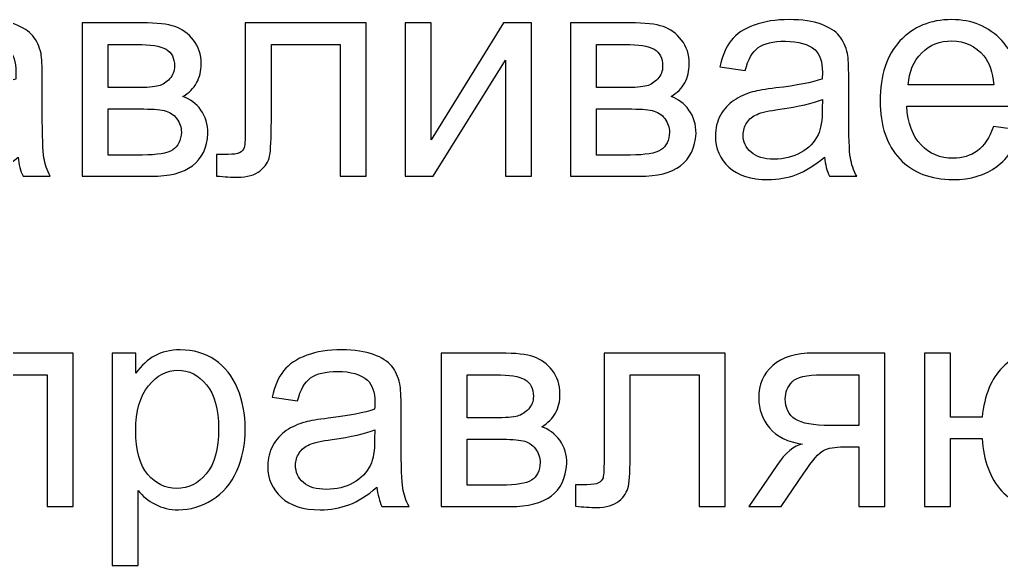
# Model space of a CAD drawing. Header units: centimetres. Extents: x 259 to 610, y 357 to 1252.
# Drawn here: x 390.66 to 402.37, y 1032.55 to 1039.06 of the extents above; entities that cross this region are included whole.
import ezdxf

# ---------------------------------------------------------------- set-up
doc = ezdxf.new("R2010")
doc.units = ezdxf.units.CM
doc.header["$MEASUREMENT"] = 0
doc.layers.add('layer 1', color=7, linetype='Continuous')

msp = doc.modelspace()

# ---------------------------------------------------------------- linework, layer by layer
at = {"layer": 'layer 1', "color": 250}
for points, knots in [([(390.64131, 1037.42268), (390.52607, 1037.32449), (390.41494, 1037.25569), (390.30852, 1037.21512), (390.30852, 1037.21512), (390.2021, 1037.17456), (390.08803, 1037.15456), (389.96574, 1037.15456), (389.96574, 1037.15456), (389.76466, 1037.15456), (389.61002, 1037.20337), (389.50184, 1037.30155), (389.50184, 1037.30155), (389.39365, 1037.39916), (389.33956, 1037.52439), (389.33956, 1037.67667), (389.33956, 1037.67667), (389.33956, 1037.76604), (389.36014, 1037.84777), (389.40071, 1037.92185), (389.40071, 1037.92185), (389.44187, 1037.99594), (389.49537, 1038.05473), (389.56122, 1038.09942), (389.56122, 1038.09942), (389.62766, 1038.1441), (389.70174, 1038.17821), (389.78465, 1038.20114), (389.78465, 1038.20114), (389.84579, 1038.21701), (389.9381, 1038.2323), (390.06099, 1038.24759), (390.06099, 1038.24759), (390.31146, 1038.27698), (390.49667, 1038.31285), (390.61485, 1038.35401), (390.61485, 1038.35401), (390.61602, 1038.39634), (390.61661, 1038.42339), (390.61661, 1038.43456), (390.61661, 1038.43456), (390.61661, 1038.56038), (390.58721, 1038.64916), (390.52842, 1038.7009), (390.52842, 1038.7009), (390.44904, 1038.77087), (390.33086, 1038.80556), (390.17447, 1038.80556), (390.17447, 1038.80556), (390.02806, 1038.80556), (389.91988, 1038.77969), (389.8505, 1038.72854), (389.8505, 1038.72854), (389.78053, 1038.67739), (389.72938, 1038.58684), (389.69586, 1038.45631), (389.69586, 1038.45631), (389.69586, 1038.45631), (389.39248, 1038.49864), (389.39248, 1038.49864), (389.39248, 1038.49864), (389.42011, 1038.62858), (389.46538, 1038.73383), (389.52888, 1038.81379), (389.52888, 1038.81379), (389.59238, 1038.89376), (389.68411, 1038.9549), (389.80405, 1038.99841), (389.80405, 1038.99841), (389.92341, 1039.04133), (390.06275, 1039.06309), (390.22033, 1039.06309), (390.22033, 1039.06309), (390.37672, 1039.06309), (390.50431, 1039.04486), (390.6025, 1039.00782), (390.6025, 1039.00782), (390.7001, 1038.97078), (390.77242, 1038.92492), (390.81828, 1038.86906), (390.81828, 1038.86906), (390.86414, 1038.8132), (390.89648, 1038.74265), (390.9153, 1038.65739), (390.9153, 1038.65739), (390.92529, 1038.60448), (390.93058, 1038.50923), (390.93058, 1038.37223), (390.93058, 1038.37223), (390.93058, 1038.37223), (390.93058, 1037.96066), (390.93058, 1037.96066), (390.93058, 1037.96066), (390.93058, 1037.67315), (390.93705, 1037.49147), (390.94999, 1037.41444), (390.94999, 1037.41444), (390.96233, 1037.33742), (390.9882, 1037.26393), (391.02583, 1037.19337), (391.02583, 1037.19337), (391.02583, 1037.19337), (390.70128, 1037.19337), (390.70128, 1037.19337), (390.70128, 1037.19337), (390.67012, 1037.25863), (390.65013, 1037.33507), (390.64131, 1037.42268)], [0, 0, 0, 0, 0.03571429, 0.03571429, 0.03571429, 0.03571429, 0.07142857, 0.07142857, 0.07142857, 0.07142857, 0.10714286, 0.10714286, 0.10714286, 0.10714286, 0.14285714, 0.14285714, 0.14285714, 0.14285714, 0.17857143, 0.17857143, 0.17857143, 0.17857143, 0.21428571, 0.21428571, 0.21428571, 0.21428571, 0.25, 0.25, 0.25, 0.25, 0.28571429, 0.28571429, 0.28571429, 0.28571429, 0.32142857, 0.32142857, 0.32142857, 0.32142857, 0.35714286, 0.35714286, 0.35714286, 0.35714286, 0.39285714, 0.39285714, 0.39285714, 0.39285714, 0.42857143, 0.42857143, 0.42857143, 0.42857143, 0.46428571, 0.46428571, 0.46428571, 0.46428571, 0.5, 0.5, 0.5, 0.5, 0.53571429, 0.53571429, 0.53571429, 0.53571429, 0.57142857, 0.57142857, 0.57142857, 0.57142857, 0.60714286, 0.60714286, 0.60714286, 0.60714286, 0.64285714, 0.64285714, 0.64285714, 0.64285714, 0.67857143, 0.67857143, 0.67857143, 0.67857143, 0.71428571, 0.71428571, 0.71428571, 0.71428571, 0.75, 0.75, 0.75, 0.75, 0.78571429, 0.78571429, 0.78571429, 0.78571429, 0.82142857, 0.82142857, 0.82142857, 0.82142857, 0.85714286, 0.85714286, 0.85714286, 0.85714286, 0.89285714, 0.89285714, 0.89285714, 0.89285714, 0.92857143, 0.92857143, 0.92857143, 0.92857143, 1, 1, 1, 1]), ([(391.40742, 1039.02428), (391.40742, 1039.02428), (392.1218, 1039.02428), (392.1218, 1039.02428), (392.1218, 1039.02428), (392.29701, 1039.02428), (392.42754, 1039.00958), (392.51338, 1038.98019), (392.51338, 1038.98019), (392.59863, 1038.95079), (392.67213, 1038.89728), (392.73328, 1038.81908), (392.73328, 1038.81908), (392.79501, 1038.7403), (392.82559, 1038.64681), (392.82559, 1038.53745), (392.82559, 1038.53745), (392.82559, 1038.44984), (392.80736, 1038.37341), (392.77149, 1038.30873), (392.77149, 1038.30873), (392.73504, 1038.24347), (392.68095, 1038.18879), (392.60804, 1038.14528), (392.60804, 1038.14528), (392.69388, 1038.11647), (392.76503, 1038.06297), (392.82206, 1037.98418), (392.82206, 1037.98418), (392.8785, 1037.90598), (392.90673, 1037.81249), (392.90673, 1037.7049), (392.90673, 1037.7049), (392.89555, 1037.53145), (392.83323, 1037.40268), (392.72093, 1037.31919), (392.72093, 1037.31919), (392.60863, 1037.23512), (392.44518, 1037.19337), (392.23116, 1037.19337), (392.23116, 1037.19337), (392.23116, 1037.19337), (391.40742, 1037.19337), (391.40742, 1037.19337), (391.40742, 1037.19337), (391.40742, 1037.19337), (391.40742, 1039.02428), (391.40742, 1039.02428)], [0, 0, 0, 0, 0.07692308, 0.07692308, 0.07692308, 0.07692308, 0.15384615, 0.15384615, 0.15384615, 0.15384615, 0.23076923, 0.23076923, 0.23076923, 0.23076923, 0.30769231, 0.30769231, 0.30769231, 0.30769231, 0.38461538, 0.38461538, 0.38461538, 0.38461538, 0.46153846, 0.46153846, 0.46153846, 0.46153846, 0.53846154, 0.53846154, 0.53846154, 0.53846154, 0.61538462, 0.61538462, 0.61538462, 0.61538462, 0.69230769, 0.69230769, 0.69230769, 0.69230769, 0.76923077, 0.76923077, 0.76923077, 0.76923077, 0.84615385, 0.84615385, 0.84615385, 0.84615385, 1, 1, 1, 1]), ([(393.3524, 1039.02428), (393.3524, 1039.02428), (394.79525, 1039.02428), (394.79525, 1039.02428), (394.79525, 1039.02428), (394.79525, 1039.02428), (394.79525, 1037.19513), (394.79525, 1037.19513), (394.79525, 1037.19513), (394.79525, 1037.19513), (394.48481, 1037.19513), (394.48481, 1037.19513), (394.48481, 1037.19513), (394.48481, 1037.19513), (394.48481, 1038.76676), (394.48481, 1038.76676), (394.48481, 1038.76676), (394.48481, 1038.76676), (393.66284, 1038.76676), (393.66284, 1038.76676), (393.66284, 1038.76676), (393.66284, 1038.76676), (393.66284, 1037.856), (393.66284, 1037.856), (393.66284, 1037.856), (393.66284, 1037.64375), (393.65579, 1037.50381), (393.64226, 1037.43561), (393.64226, 1037.43561), (393.62815, 1037.36799), (393.59052, 1037.3092), (393.52879, 1037.25863), (393.52879, 1037.25863), (393.46646, 1037.20807), (393.37709, 1037.18279), (393.26009, 1037.18279), (393.26009, 1037.18279), (393.18777, 1037.18279), (393.10428, 1037.18749), (393.0102, 1037.19631), (393.0102, 1037.19631), (393.0102, 1037.19631), (393.0102, 1037.45442), (393.0102, 1037.45442), (393.0102, 1037.45442), (393.0102, 1037.45442), (393.14602, 1037.45442), (393.14602, 1037.45442), (393.14602, 1037.45442), (393.21011, 1037.45442), (393.25597, 1037.46089), (393.28361, 1037.47442), (393.28361, 1037.47442), (393.31124, 1037.48735), (393.32947, 1037.50852), (393.33887, 1037.53733), (393.33887, 1037.53733), (393.34769, 1037.56614), (393.3524, 1037.65962), (393.3524, 1037.81779), (393.3524, 1037.81779), (393.3524, 1037.81779), (393.3524, 1039.02428), (393.3524, 1039.02428)], [0, 0, 0, 0, 0.05882353, 0.05882353, 0.05882353, 0.05882353, 0.11764706, 0.11764706, 0.11764706, 0.11764706, 0.17647059, 0.17647059, 0.17647059, 0.17647059, 0.23529412, 0.23529412, 0.23529412, 0.23529412, 0.29411765, 0.29411765, 0.29411765, 0.29411765, 0.35294118, 0.35294118, 0.35294118, 0.35294118, 0.41176471, 0.41176471, 0.41176471, 0.41176471, 0.47058824, 0.47058824, 0.47058824, 0.47058824, 0.52941176, 0.52941176, 0.52941176, 0.52941176, 0.58823529, 0.58823529, 0.58823529, 0.58823529, 0.64705882, 0.64705882, 0.64705882, 0.64705882, 0.70588235, 0.70588235, 0.70588235, 0.70588235, 0.76470588, 0.76470588, 0.76470588, 0.76470588, 0.82352941, 0.82352941, 0.82352941, 0.82352941, 0.88235294, 0.88235294, 0.88235294, 0.88235294, 1, 1, 1, 1]), ([(395.25915, 1039.02428), (395.25915, 1039.02428), (395.5696, 1039.02428), (395.5696, 1039.02428), (395.5696, 1039.02428), (395.5696, 1039.02428), (395.5696, 1037.62787), (395.5696, 1037.62787), (395.5696, 1037.62787), (395.5696, 1037.62787), (396.43214, 1039.02428), (396.43214, 1039.02428), (396.43214, 1039.02428), (396.43214, 1039.02428), (396.76551, 1039.02428), (396.76551, 1039.02428), (396.76551, 1039.02428), (396.76551, 1039.02428), (396.76551, 1037.19337), (396.76551, 1037.19337), (396.76551, 1037.19337), (396.76551, 1037.19337), (396.45507, 1037.19337), (396.45507, 1037.19337), (396.45507, 1037.19337), (396.45507, 1037.19337), (396.45507, 1038.58096), (396.45507, 1038.58096), (396.45507, 1038.58096), (396.45507, 1038.58096), (395.5937, 1037.19337), (395.5937, 1037.19337), (395.5937, 1037.19337), (395.5937, 1037.19337), (395.25915, 1037.19337), (395.25915, 1037.19337), (395.25915, 1037.19337), (395.25915, 1037.19337), (395.25915, 1039.02428), (395.25915, 1039.02428)], [0, 0, 0, 0, 0.09090909, 0.09090909, 0.09090909, 0.09090909, 0.18181818, 0.18181818, 0.18181818, 0.18181818, 0.27272727, 0.27272727, 0.27272727, 0.27272727, 0.36363636, 0.36363636, 0.36363636, 0.36363636, 0.45454545, 0.45454545, 0.45454545, 0.45454545, 0.54545455, 0.54545455, 0.54545455, 0.54545455, 0.63636364, 0.63636364, 0.63636364, 0.63636364, 0.72727273, 0.72727273, 0.72727273, 0.72727273, 0.81818182, 0.81818182, 0.81818182, 0.81818182, 1, 1, 1, 1]), ([(397.23, 1039.02428), (397.23, 1039.02428), (397.94438, 1039.02428), (397.94438, 1039.02428), (397.94438, 1039.02428), (398.11959, 1039.02428), (398.25012, 1039.00958), (398.33596, 1038.98019), (398.33596, 1038.98019), (398.42121, 1038.95079), (398.49471, 1038.89728), (398.55586, 1038.81908), (398.55586, 1038.81908), (398.61759, 1038.7403), (398.64817, 1038.64681), (398.64817, 1038.53745), (398.64817, 1038.53745), (398.64817, 1038.44984), (398.62994, 1038.37341), (398.59407, 1038.30873), (398.59407, 1038.30873), (398.55762, 1038.24347), (398.50353, 1038.18879), (398.43062, 1038.14528), (398.43062, 1038.14528), (398.51646, 1038.11647), (398.58761, 1038.06297), (398.64464, 1037.98418), (398.64464, 1037.98418), (398.70108, 1037.90598), (398.72931, 1037.81249), (398.72931, 1037.7049), (398.72931, 1037.7049), (398.71813, 1037.53145), (398.65581, 1037.40268), (398.54351, 1037.31919), (398.54351, 1037.31919), (398.43121, 1037.23512), (398.26776, 1037.19337), (398.05374, 1037.19337), (398.05374, 1037.19337), (398.05374, 1037.19337), (397.23, 1037.19337), (397.23, 1037.19337), (397.23, 1037.19337), (397.23, 1037.19337), (397.23, 1039.02428), (397.23, 1039.02428)], [0, 0, 0, 0, 0.07692308, 0.07692308, 0.07692308, 0.07692308, 0.15384615, 0.15384615, 0.15384615, 0.15384615, 0.23076923, 0.23076923, 0.23076923, 0.23076923, 0.30769231, 0.30769231, 0.30769231, 0.30769231, 0.38461538, 0.38461538, 0.38461538, 0.38461538, 0.46153846, 0.46153846, 0.46153846, 0.46153846, 0.53846154, 0.53846154, 0.53846154, 0.53846154, 0.61538462, 0.61538462, 0.61538462, 0.61538462, 0.69230769, 0.69230769, 0.69230769, 0.69230769, 0.76923077, 0.76923077, 0.76923077, 0.76923077, 0.84615385, 0.84615385, 0.84615385, 0.84615385, 1, 1, 1, 1]), ([(400.26095, 1037.42268), (400.14571, 1037.32449), (400.03458, 1037.25569), (399.92816, 1037.21512), (399.92816, 1037.21512), (399.82174, 1037.17456), (399.70767, 1037.15456), (399.58538, 1037.15456), (399.58538, 1037.15456), (399.3843, 1037.15456), (399.22966, 1037.20337), (399.12148, 1037.30155), (399.12148, 1037.30155), (399.01329, 1037.39916), (398.9592, 1037.52439), (398.9592, 1037.67667), (398.9592, 1037.67667), (398.9592, 1037.76604), (398.97978, 1037.84777), (399.02035, 1037.92185), (399.02035, 1037.92185), (399.06151, 1037.99594), (399.11501, 1038.05473), (399.18086, 1038.09942), (399.18086, 1038.09942), (399.2473, 1038.1441), (399.32138, 1038.17821), (399.40429, 1038.20114), (399.40429, 1038.20114), (399.46543, 1038.21701), (399.55774, 1038.2323), (399.68063, 1038.24759), (399.68063, 1038.24759), (399.9311, 1038.27698), (400.11631, 1038.31285), (400.23449, 1038.35401), (400.23449, 1038.35401), (400.23566, 1038.39634), (400.23625, 1038.42339), (400.23625, 1038.43456), (400.23625, 1038.43456), (400.23625, 1038.56038), (400.20685, 1038.64916), (400.14806, 1038.7009), (400.14806, 1038.7009), (400.06868, 1038.77087), (399.9505, 1038.80556), (399.79411, 1038.80556), (399.79411, 1038.80556), (399.6477, 1038.80556), (399.53952, 1038.77969), (399.47014, 1038.72854), (399.47014, 1038.72854), (399.40017, 1038.67739), (399.34902, 1038.58684), (399.3155, 1038.45631), (399.3155, 1038.45631), (399.3155, 1038.45631), (399.01212, 1038.49864), (399.01212, 1038.49864), (399.01212, 1038.49864), (399.03975, 1038.62858), (399.08502, 1038.73383), (399.14852, 1038.81379), (399.14852, 1038.81379), (399.21202, 1038.89376), (399.30375, 1038.9549), (399.42369, 1038.99841), (399.42369, 1038.99841), (399.54305, 1039.04133), (399.68239, 1039.06309), (399.83997, 1039.06309), (399.83997, 1039.06309), (399.99636, 1039.06309), (400.12395, 1039.04486), (400.22214, 1039.00782), (400.22214, 1039.00782), (400.31974, 1038.97078), (400.39206, 1038.92492), (400.43792, 1038.86906), (400.43792, 1038.86906), (400.48378, 1038.8132), (400.51612, 1038.74265), (400.53494, 1038.65739), (400.53494, 1038.65739), (400.54493, 1038.60448), (400.55022, 1038.50923), (400.55022, 1038.37223), (400.55022, 1038.37223), (400.55022, 1038.37223), (400.55022, 1037.96066), (400.55022, 1037.96066), (400.55022, 1037.96066), (400.55022, 1037.67315), (400.55669, 1037.49147), (400.56963, 1037.41444), (400.56963, 1037.41444), (400.58197, 1037.33742), (400.60784, 1037.26393), (400.64547, 1037.19337), (400.64547, 1037.19337), (400.64547, 1037.19337), (400.32092, 1037.19337), (400.32092, 1037.19337), (400.32092, 1037.19337), (400.28976, 1037.25863), (400.26977, 1037.33507), (400.26095, 1037.42268)], [0, 0, 0, 0, 0.03571429, 0.03571429, 0.03571429, 0.03571429, 0.07142857, 0.07142857, 0.07142857, 0.07142857, 0.10714286, 0.10714286, 0.10714286, 0.10714286, 0.14285714, 0.14285714, 0.14285714, 0.14285714, 0.17857143, 0.17857143, 0.17857143, 0.17857143, 0.21428571, 0.21428571, 0.21428571, 0.21428571, 0.25, 0.25, 0.25, 0.25, 0.28571429, 0.28571429, 0.28571429, 0.28571429, 0.32142857, 0.32142857, 0.32142857, 0.32142857, 0.35714286, 0.35714286, 0.35714286, 0.35714286, 0.39285714, 0.39285714, 0.39285714, 0.39285714, 0.42857143, 0.42857143, 0.42857143, 0.42857143, 0.46428571, 0.46428571, 0.46428571, 0.46428571, 0.5, 0.5, 0.5, 0.5, 0.53571429, 0.53571429, 0.53571429, 0.53571429, 0.57142857, 0.57142857, 0.57142857, 0.57142857, 0.60714286, 0.60714286, 0.60714286, 0.60714286, 0.64285714, 0.64285714, 0.64285714, 0.64285714, 0.67857143, 0.67857143, 0.67857143, 0.67857143, 0.71428571, 0.71428571, 0.71428571, 0.71428571, 0.75, 0.75, 0.75, 0.75, 0.78571429, 0.78571429, 0.78571429, 0.78571429, 0.82142857, 0.82142857, 0.82142857, 0.82142857, 0.85714286, 0.85714286, 0.85714286, 0.85714286, 0.89285714, 0.89285714, 0.89285714, 0.89285714, 0.92857143, 0.92857143, 0.92857143, 0.92857143, 1, 1, 1, 1]), ([(402.27589, 1037.78604), (402.27589, 1037.78604), (402.59692, 1037.7437), (402.59692, 1037.7437), (402.59692, 1037.7437), (402.54694, 1037.55732), (402.45346, 1037.41209), (402.31705, 1037.3092), (402.31705, 1037.3092), (402.18064, 1037.20631), (402.00661, 1037.15456), (401.79435, 1037.15456), (401.79435, 1037.15456), (401.52742, 1037.15456), (401.31575, 1037.23688), (401.15935, 1037.40151), (401.15935, 1037.40151), (401.00296, 1037.56555), (400.92476, 1037.79662), (400.92476, 1038.09354), (400.92476, 1038.09354), (400.92476, 1038.40046), (401.00354, 1038.63917), (401.16171, 1038.8085), (401.16171, 1038.8085), (401.31987, 1038.97842), (401.52507, 1039.06309), (401.7773, 1039.06309), (401.7773, 1039.06309), (402.02131, 1039.06309), (402.22062, 1038.98019), (402.37526, 1038.81379), (402.37526, 1038.81379), (402.52989, 1038.6474), (402.6075, 1038.41339), (402.6075, 1038.11177), (402.6075, 1038.11177), (402.6075, 1038.09354), (402.60692, 1038.06591), (402.60574, 1038.02945), (402.60574, 1038.02945), (402.60574, 1038.02945), (401.24226, 1038.02945), (401.24226, 1038.02945), (401.24226, 1038.02945), (401.25402, 1037.82896), (401.31046, 1037.67491), (401.41277, 1037.56849), (401.41277, 1037.56849), (401.51448, 1037.46207), (401.64207, 1037.40856), (401.79435, 1037.40856), (401.79435, 1037.40856), (401.90783, 1037.40856), (402.00484, 1037.43855), (402.08481, 1037.49852), (402.08481, 1037.49852), (402.16536, 1037.55849), (402.22886, 1037.65433), (402.27589, 1037.78604)], [0, 0, 0, 0, 0.0625, 0.0625, 0.0625, 0.0625, 0.125, 0.125, 0.125, 0.125, 0.1875, 0.1875, 0.1875, 0.1875, 0.25, 0.25, 0.25, 0.25, 0.3125, 0.3125, 0.3125, 0.3125, 0.375, 0.375, 0.375, 0.375, 0.4375, 0.4375, 0.4375, 0.4375, 0.5, 0.5, 0.5, 0.5, 0.5625, 0.5625, 0.5625, 0.5625, 0.625, 0.625, 0.625, 0.625, 0.6875, 0.6875, 0.6875, 0.6875, 0.75, 0.75, 0.75, 0.75, 0.8125, 0.8125, 0.8125, 0.8125, 0.875, 0.875, 0.875, 0.875, 1, 1, 1, 1]), ([(391.71787, 1038.2517), (391.71787, 1038.2517), (392.04713, 1038.2517), (392.04713, 1038.2517), (392.04713, 1038.2517), (392.17824, 1038.2517), (392.26879, 1038.25876), (392.31759, 1038.27228), (392.31759, 1038.27228), (392.36698, 1038.28639), (392.41107, 1038.31402), (392.44988, 1038.35636), (392.44988, 1038.35636), (392.48868, 1038.3981), (392.50809, 1038.44867), (392.50809, 1038.50746), (392.50809, 1038.50746), (392.50809, 1038.60448), (392.47399, 1038.67151), (392.40637, 1038.70972), (392.40637, 1038.70972), (392.33817, 1038.74794), (392.22175, 1038.76676), (392.05712, 1038.76676), (392.05712, 1038.76676), (392.05712, 1038.76676), (391.71787, 1038.76676), (391.71787, 1038.76676), (391.71787, 1038.76676), (391.71787, 1038.76676), (391.71787, 1038.2517), (391.71787, 1038.2517)], [0, 0, 0, 0, 0.11111111, 0.11111111, 0.11111111, 0.11111111, 0.22222222, 0.22222222, 0.22222222, 0.22222222, 0.33333333, 0.33333333, 0.33333333, 0.33333333, 0.44444444, 0.44444444, 0.44444444, 0.44444444, 0.55555556, 0.55555556, 0.55555556, 0.55555556, 0.66666667, 0.66666667, 0.66666667, 0.66666667, 0.77777778, 0.77777778, 0.77777778, 0.77777778, 1, 1, 1, 1]), ([(397.54045, 1038.2517), (397.54045, 1038.2517), (397.86971, 1038.2517), (397.86971, 1038.2517), (397.86971, 1038.2517), (398.00082, 1038.2517), (398.09137, 1038.25876), (398.14017, 1038.27228), (398.14017, 1038.27228), (398.18956, 1038.28639), (398.23365, 1038.31402), (398.27246, 1038.35636), (398.27246, 1038.35636), (398.31126, 1038.3981), (398.33067, 1038.44867), (398.33067, 1038.50746), (398.33067, 1038.50746), (398.33067, 1038.60448), (398.29657, 1038.67151), (398.22895, 1038.70972), (398.22895, 1038.70972), (398.16075, 1038.74794), (398.04433, 1038.76676), (397.8797, 1038.76676), (397.8797, 1038.76676), (397.8797, 1038.76676), (397.54045, 1038.76676), (397.54045, 1038.76676), (397.54045, 1038.76676), (397.54045, 1038.76676), (397.54045, 1038.2517), (397.54045, 1038.2517)], [0, 0, 0, 0, 0.11111111, 0.11111111, 0.11111111, 0.11111111, 0.22222222, 0.22222222, 0.22222222, 0.22222222, 0.33333333, 0.33333333, 0.33333333, 0.33333333, 0.44444444, 0.44444444, 0.44444444, 0.44444444, 0.55555556, 0.55555556, 0.55555556, 0.55555556, 0.66666667, 0.66666667, 0.66666667, 0.66666667, 0.77777778, 0.77777778, 0.77777778, 0.77777778, 1, 1, 1, 1]), ([(401.2599, 1038.28345), (401.2599, 1038.28345), (402.27942, 1038.28345), (402.27942, 1038.28345), (402.27942, 1038.28345), (402.2659, 1038.4375), (402.2265, 1038.55274), (402.16242, 1038.62976), (402.16242, 1038.62976), (402.06423, 1038.74912), (401.93605, 1038.80909), (401.77907, 1038.80909), (401.77907, 1038.80909), (401.63678, 1038.80909), (401.51742, 1038.76146), (401.42041, 1038.66621), (401.42041, 1038.66621), (401.32398, 1038.57096), (401.27048, 1038.44338), (401.2599, 1038.28345)], [0, 0, 0, 0, 0.16666667, 0.16666667, 0.16666667, 0.16666667, 0.33333333, 0.33333333, 0.33333333, 0.33333333, 0.5, 0.5, 0.5, 0.5, 0.66666667, 0.66666667, 0.66666667, 0.66666667, 1, 1, 1, 1]), ([(400.23625, 1038.11059), (400.12336, 1038.06473), (399.95403, 1038.02592), (399.72825, 1037.99417), (399.72825, 1037.99417), (399.60008, 1037.97595), (399.50953, 1037.95537), (399.45662, 1037.93244), (399.45662, 1037.93244), (399.4037, 1037.90951), (399.36313, 1037.87599), (399.33432, 1037.83248), (399.33432, 1037.83248), (399.30551, 1037.78839), (399.29081, 1037.73959), (399.29081, 1037.68549), (399.29081, 1037.68549), (399.29081, 1037.60377), (399.32197, 1037.53498), (399.38488, 1037.4803), (399.38488, 1037.4803), (399.4478, 1037.42561), (399.53952, 1037.39798), (399.66005, 1037.39798), (399.66005, 1037.39798), (399.77941, 1037.39798), (399.88583, 1037.42385), (399.97931, 1037.47618), (399.97931, 1037.47618), (400.07221, 1037.52792), (400.141, 1037.59906), (400.18451, 1037.68902), (400.18451, 1037.68902), (400.21803, 1037.75899), (400.23449, 1037.86188), (400.23449, 1037.9977), (400.23449, 1037.9977), (400.23449, 1037.9977), (400.23625, 1038.11059), (400.23625, 1038.11059)], [0, 0, 0, 0, 0.09090909, 0.09090909, 0.09090909, 0.09090909, 0.18181818, 0.18181818, 0.18181818, 0.18181818, 0.27272727, 0.27272727, 0.27272727, 0.27272727, 0.36363636, 0.36363636, 0.36363636, 0.36363636, 0.45454545, 0.45454545, 0.45454545, 0.45454545, 0.54545455, 0.54545455, 0.54545455, 0.54545455, 0.63636364, 0.63636364, 0.63636364, 0.63636364, 0.72727273, 0.72727273, 0.72727273, 0.72727273, 0.81818182, 0.81818182, 0.81818182, 0.81818182, 1, 1, 1, 1]), ([(391.71787, 1037.44737), (391.71787, 1037.44737), (392.12532, 1037.44737), (392.12532, 1037.44737), (392.12532, 1037.44737), (392.30054, 1037.44737), (392.42107, 1037.46795), (392.48633, 1037.50852), (392.48633, 1037.50852), (392.5516, 1037.54967), (392.5857, 1037.61964), (392.58923, 1037.72018), (392.58923, 1037.72018), (392.58923, 1037.77839), (392.57041, 1037.83307), (392.53278, 1037.88305), (392.53278, 1037.88305), (392.49456, 1037.93303), (392.44518, 1037.96478), (392.38462, 1037.97771), (392.38462, 1037.97771), (392.32406, 1037.99123), (392.22645, 1037.9977), (392.0924, 1037.9977), (392.0924, 1037.9977), (392.0924, 1037.9977), (391.71787, 1037.9977), (391.71787, 1037.9977), (391.71787, 1037.9977), (391.71787, 1037.9977), (391.71787, 1037.44737), (391.71787, 1037.44737)], [0, 0, 0, 0, 0.11111111, 0.11111111, 0.11111111, 0.11111111, 0.22222222, 0.22222222, 0.22222222, 0.22222222, 0.33333333, 0.33333333, 0.33333333, 0.33333333, 0.44444444, 0.44444444, 0.44444444, 0.44444444, 0.55555556, 0.55555556, 0.55555556, 0.55555556, 0.66666667, 0.66666667, 0.66666667, 0.66666667, 0.77777778, 0.77777778, 0.77777778, 0.77777778, 1, 1, 1, 1]), ([(397.54045, 1037.44737), (397.54045, 1037.44737), (397.9479, 1037.44737), (397.9479, 1037.44737), (397.9479, 1037.44737), (398.12312, 1037.44737), (398.24365, 1037.46795), (398.30891, 1037.50852), (398.30891, 1037.50852), (398.37418, 1037.54967), (398.40828, 1037.61964), (398.41181, 1037.72018), (398.41181, 1037.72018), (398.41181, 1037.77839), (398.39299, 1037.83307), (398.35536, 1037.88305), (398.35536, 1037.88305), (398.31714, 1037.93303), (398.26776, 1037.96478), (398.2072, 1037.97771), (398.2072, 1037.97771), (398.14664, 1037.99123), (398.04903, 1037.9977), (397.91498, 1037.9977), (397.91498, 1037.9977), (397.91498, 1037.9977), (397.54045, 1037.9977), (397.54045, 1037.9977), (397.54045, 1037.9977), (397.54045, 1037.9977), (397.54045, 1037.44737), (397.54045, 1037.44737)], [0, 0, 0, 0, 0.11111111, 0.11111111, 0.11111111, 0.11111111, 0.22222222, 0.22222222, 0.22222222, 0.22222222, 0.33333333, 0.33333333, 0.33333333, 0.33333333, 0.44444444, 0.44444444, 0.44444444, 0.44444444, 0.55555556, 0.55555556, 0.55555556, 0.55555556, 0.66666667, 0.66666667, 0.66666667, 0.66666667, 0.77777778, 0.77777778, 0.77777778, 0.77777778, 1, 1, 1, 1]), ([(391.76372, 1032.55023), (391.76372, 1032.55023), (391.76372, 1035.08317), (391.76372, 1035.08317), (391.76372, 1035.08317), (391.76372, 1035.08317), (392.04594, 1035.08317), (392.04594, 1035.08317), (392.04594, 1035.08317), (392.04594, 1035.08317), (392.04594, 1034.8427), (392.04594, 1034.8427), (392.04594, 1034.8427), (392.11238, 1034.93559), (392.18764, 1035.00556), (392.27172, 1035.05201), (392.27172, 1035.05201), (392.35521, 1035.09846), (392.45693, 1035.12198), (392.57629, 1035.12198), (392.57629, 1035.12198), (392.73268, 1035.12198), (392.87027, 1035.082), (392.98962, 1035.00145), (392.98962, 1035.00145), (393.10898, 1034.92148), (393.19894, 1034.80801), (393.26009, 1034.66219), (393.26009, 1034.66219), (393.32065, 1034.51579), (393.35122, 1034.35586), (393.35122, 1034.18124), (393.35122, 1034.18124), (393.35122, 1033.99486), (393.31771, 1033.8267), (393.25068, 1033.67677), (393.25068, 1033.67677), (393.18365, 1033.52743), (393.08605, 1033.41277), (392.95787, 1033.33281), (392.95787, 1033.33281), (392.83029, 1033.25344), (392.69564, 1033.21345), (392.55453, 1033.21345), (392.55453, 1033.21345), (392.45105, 1033.21345), (392.35815, 1033.23521), (392.27643, 1033.27872), (392.27643, 1033.27872), (392.19411, 1033.32223), (392.12708, 1033.37691), (392.07417, 1033.44335), (392.07417, 1033.44335), (392.07417, 1033.44335), (392.07417, 1032.55023), (392.07417, 1032.55023), (392.07417, 1032.55023), (392.07417, 1032.55023), (391.76372, 1032.55023), (391.76372, 1032.55023)], [0, 0, 0, 0, 0.0625, 0.0625, 0.0625, 0.0625, 0.125, 0.125, 0.125, 0.125, 0.1875, 0.1875, 0.1875, 0.1875, 0.25, 0.25, 0.25, 0.25, 0.3125, 0.3125, 0.3125, 0.3125, 0.375, 0.375, 0.375, 0.375, 0.4375, 0.4375, 0.4375, 0.4375, 0.5, 0.5, 0.5, 0.5, 0.5625, 0.5625, 0.5625, 0.5625, 0.625, 0.625, 0.625, 0.625, 0.6875, 0.6875, 0.6875, 0.6875, 0.75, 0.75, 0.75, 0.75, 0.8125, 0.8125, 0.8125, 0.8125, 0.875, 0.875, 0.875, 0.875, 1, 1, 1, 1]), ([(394.92167, 1033.48157), (394.80643, 1033.38338), (394.6953, 1033.31458), (394.58888, 1033.27401), (394.58888, 1033.27401), (394.48246, 1033.23345), (394.36839, 1033.21345), (394.2461, 1033.21345), (394.2461, 1033.21345), (394.04502, 1033.21345), (393.89038, 1033.26226), (393.7822, 1033.36044), (393.7822, 1033.36044), (393.67401, 1033.45805), (393.61992, 1033.58328), (393.61992, 1033.73556), (393.61992, 1033.73556), (393.61992, 1033.82493), (393.6405, 1033.90666), (393.68107, 1033.98074), (393.68107, 1033.98074), (393.72223, 1034.05483), (393.77573, 1034.11362), (393.84158, 1034.15831), (393.84158, 1034.15831), (393.90802, 1034.20299), (393.9821, 1034.2371), (394.06501, 1034.26003), (394.06501, 1034.26003), (394.12615, 1034.2759), (394.21846, 1034.29119), (394.34135, 1034.30648), (394.34135, 1034.30648), (394.59182, 1034.33587), (394.77703, 1034.37174), (394.89521, 1034.4129), (394.89521, 1034.4129), (394.89638, 1034.45523), (394.89697, 1034.48228), (394.89697, 1034.49345), (394.89697, 1034.49345), (394.89697, 1034.61927), (394.86757, 1034.70805), (394.80878, 1034.75979), (394.80878, 1034.75979), (394.7294, 1034.82976), (394.61122, 1034.86445), (394.45483, 1034.86445), (394.45483, 1034.86445), (394.30842, 1034.86445), (394.20024, 1034.83858), (394.13086, 1034.78743), (394.13086, 1034.78743), (394.06089, 1034.73628), (394.00974, 1034.64573), (393.97622, 1034.5152), (393.97622, 1034.5152), (393.97622, 1034.5152), (393.67284, 1034.55753), (393.67284, 1034.55753), (393.67284, 1034.55753), (393.70047, 1034.68747), (393.74574, 1034.79272), (393.80924, 1034.87268), (393.80924, 1034.87268), (393.87274, 1034.95265), (393.96447, 1035.01379), (394.08441, 1035.0573), (394.08441, 1035.0573), (394.20377, 1035.10022), (394.34311, 1035.12198), (394.50069, 1035.12198), (394.50069, 1035.12198), (394.65708, 1035.12198), (394.78467, 1035.10375), (394.88286, 1035.06671), (394.88286, 1035.06671), (394.98046, 1035.02967), (395.05278, 1034.98381), (395.09864, 1034.92795), (395.09864, 1034.92795), (395.1445, 1034.87209), (395.17684, 1034.80154), (395.19566, 1034.71628), (395.19566, 1034.71628), (395.20565, 1034.66337), (395.21094, 1034.56812), (395.21094, 1034.43112), (395.21094, 1034.43112), (395.21094, 1034.43112), (395.21094, 1034.01955), (395.21094, 1034.01955), (395.21094, 1034.01955), (395.21094, 1033.73204), (395.21741, 1033.55036), (395.23035, 1033.47333), (395.23035, 1033.47333), (395.24269, 1033.39631), (395.26856, 1033.32282), (395.30619, 1033.25226), (395.30619, 1033.25226), (395.30619, 1033.25226), (394.98164, 1033.25226), (394.98164, 1033.25226), (394.98164, 1033.25226), (394.95048, 1033.31752), (394.93049, 1033.39396), (394.92167, 1033.48157)], [0, 0, 0, 0, 0.03571429, 0.03571429, 0.03571429, 0.03571429, 0.07142857, 0.07142857, 0.07142857, 0.07142857, 0.10714286, 0.10714286, 0.10714286, 0.10714286, 0.14285714, 0.14285714, 0.14285714, 0.14285714, 0.17857143, 0.17857143, 0.17857143, 0.17857143, 0.21428571, 0.21428571, 0.21428571, 0.21428571, 0.25, 0.25, 0.25, 0.25, 0.28571429, 0.28571429, 0.28571429, 0.28571429, 0.32142857, 0.32142857, 0.32142857, 0.32142857, 0.35714286, 0.35714286, 0.35714286, 0.35714286, 0.39285714, 0.39285714, 0.39285714, 0.39285714, 0.42857143, 0.42857143, 0.42857143, 0.42857143, 0.46428571, 0.46428571, 0.46428571, 0.46428571, 0.5, 0.5, 0.5, 0.5, 0.53571429, 0.53571429, 0.53571429, 0.53571429, 0.57142857, 0.57142857, 0.57142857, 0.57142857, 0.60714286, 0.60714286, 0.60714286, 0.60714286, 0.64285714, 0.64285714, 0.64285714, 0.64285714, 0.67857143, 0.67857143, 0.67857143, 0.67857143, 0.71428571, 0.71428571, 0.71428571, 0.71428571, 0.75, 0.75, 0.75, 0.75, 0.78571429, 0.78571429, 0.78571429, 0.78571429, 0.82142857, 0.82142857, 0.82142857, 0.82142857, 0.85714286, 0.85714286, 0.85714286, 0.85714286, 0.89285714, 0.89285714, 0.89285714, 0.89285714, 0.92857143, 0.92857143, 0.92857143, 0.92857143, 1, 1, 1, 1]), ([(401.45333, 1035.08317), (401.45333, 1035.08317), (401.76377, 1035.08317), (401.76377, 1035.08317), (401.76377, 1035.08317), (401.76377, 1035.08317), (401.76377, 1034.31765), (401.76377, 1034.31765), (401.76377, 1034.31765), (401.76377, 1034.31765), (402.14125, 1034.31765), (402.14125, 1034.31765), (402.14125, 1034.31765), (402.16888, 1034.5787), (402.25061, 1034.77802), (402.38643, 1034.9156), (402.38643, 1034.9156), (402.52283, 1035.05319), (402.69922, 1035.12198), (402.91618, 1035.12198), (402.91618, 1035.12198), (403.1008, 1035.12198), (403.24661, 1035.08494), (403.35303, 1035.01027), (403.35303, 1035.01027), (403.46004, 1034.93559), (403.54824, 1034.83329), (403.61762, 1034.70217), (403.61762, 1034.70217), (403.687, 1034.57165), (403.72169, 1034.39585), (403.72169, 1034.17477), (403.72169, 1034.17477), (403.72169, 1033.85962), (403.64996, 1033.62032), (403.50649, 1033.45746), (403.50649, 1033.45746), (403.36303, 1033.29459), (403.16841, 1033.21345), (402.92265, 1033.21345), (402.92265, 1033.21345), (402.69452, 1033.21345), (402.51166, 1033.2893), (402.37349, 1033.44041), (402.37349, 1033.44041), (402.23591, 1033.5921), (402.1583, 1033.79965), (402.14125, 1034.06365), (402.14125, 1034.06365), (402.14125, 1034.06365), (401.76377, 1034.06365), (401.76377, 1034.06365), (401.76377, 1034.06365), (401.76377, 1034.06365), (401.76377, 1033.25226), (401.76377, 1033.25226), (401.76377, 1033.25226), (401.76377, 1033.25226), (401.45333, 1033.25226), (401.45333, 1033.25226), (401.45333, 1033.25226), (401.45333, 1033.25226), (401.45333, 1035.08317), (401.45333, 1035.08317)], [0, 0, 0, 0, 0.05882353, 0.05882353, 0.05882353, 0.05882353, 0.11764706, 0.11764706, 0.11764706, 0.11764706, 0.17647059, 0.17647059, 0.17647059, 0.17647059, 0.23529412, 0.23529412, 0.23529412, 0.23529412, 0.29411765, 0.29411765, 0.29411765, 0.29411765, 0.35294118, 0.35294118, 0.35294118, 0.35294118, 0.41176471, 0.41176471, 0.41176471, 0.41176471, 0.47058824, 0.47058824, 0.47058824, 0.47058824, 0.52941176, 0.52941176, 0.52941176, 0.52941176, 0.58823529, 0.58823529, 0.58823529, 0.58823529, 0.64705882, 0.64705882, 0.64705882, 0.64705882, 0.70588235, 0.70588235, 0.70588235, 0.70588235, 0.76470588, 0.76470588, 0.76470588, 0.76470588, 0.82352941, 0.82352941, 0.82352941, 0.82352941, 0.88235294, 0.88235294, 0.88235294, 0.88235294, 1, 1, 1, 1]), ([(389.85343, 1035.08317), (389.85343, 1035.08317), (391.29982, 1035.08317), (391.29982, 1035.08317), (391.29982, 1035.08317), (391.29982, 1035.08317), (391.29982, 1033.25226), (391.29982, 1033.25226), (391.29982, 1033.25226), (391.29982, 1033.25226), (390.98937, 1033.25226), (390.98937, 1033.25226), (390.98937, 1033.25226), (390.98937, 1033.25226), (390.98937, 1034.82565), (390.98937, 1034.82565), (390.98937, 1034.82565), (390.98937, 1034.82565), (390.16388, 1034.82565), (390.16388, 1034.82565), (390.16388, 1034.82565), (390.16388, 1034.82565), (390.16388, 1033.25226), (390.16388, 1033.25226), (390.16388, 1033.25226), (390.16388, 1033.25226), (389.85343, 1033.25226), (389.85343, 1033.25226), (389.85343, 1033.25226), (389.85343, 1033.25226), (389.85343, 1035.08317), (389.85343, 1035.08317)], [0, 0, 0, 0, 0.11111111, 0.11111111, 0.11111111, 0.11111111, 0.22222222, 0.22222222, 0.22222222, 0.22222222, 0.33333333, 0.33333333, 0.33333333, 0.33333333, 0.44444444, 0.44444444, 0.44444444, 0.44444444, 0.55555556, 0.55555556, 0.55555556, 0.55555556, 0.66666667, 0.66666667, 0.66666667, 0.66666667, 0.77777778, 0.77777778, 0.77777778, 0.77777778, 1, 1, 1, 1]), ([(395.68778, 1035.08317), (395.68778, 1035.08317), (396.40216, 1035.08317), (396.40216, 1035.08317), (396.40216, 1035.08317), (396.57737, 1035.08317), (396.7079, 1035.06847), (396.79374, 1035.03908), (396.79374, 1035.03908), (396.87899, 1035.00968), (396.95249, 1034.95617), (397.01364, 1034.87797), (397.01364, 1034.87797), (397.07537, 1034.79919), (397.10595, 1034.7057), (397.10595, 1034.59634), (397.10595, 1034.59634), (397.10595, 1034.50873), (397.08772, 1034.4323), (397.05185, 1034.36762), (397.05185, 1034.36762), (397.0154, 1034.30236), (396.96131, 1034.24768), (396.8884, 1034.20417), (396.8884, 1034.20417), (396.97424, 1034.17536), (397.04539, 1034.12186), (397.10242, 1034.04307), (397.10242, 1034.04307), (397.15886, 1033.96487), (397.18709, 1033.87138), (397.18709, 1033.76379), (397.18709, 1033.76379), (397.17591, 1033.59034), (397.11359, 1033.46157), (397.00129, 1033.37808), (397.00129, 1033.37808), (396.88899, 1033.29401), (396.72554, 1033.25226), (396.51152, 1033.25226), (396.51152, 1033.25226), (396.51152, 1033.25226), (395.68778, 1033.25226), (395.68778, 1033.25226), (395.68778, 1033.25226), (395.68778, 1033.25226), (395.68778, 1035.08317), (395.68778, 1035.08317)], [0, 0, 0, 0, 0.07692308, 0.07692308, 0.07692308, 0.07692308, 0.15384615, 0.15384615, 0.15384615, 0.15384615, 0.23076923, 0.23076923, 0.23076923, 0.23076923, 0.30769231, 0.30769231, 0.30769231, 0.30769231, 0.38461538, 0.38461538, 0.38461538, 0.38461538, 0.46153846, 0.46153846, 0.46153846, 0.46153846, 0.53846154, 0.53846154, 0.53846154, 0.53846154, 0.61538462, 0.61538462, 0.61538462, 0.61538462, 0.69230769, 0.69230769, 0.69230769, 0.69230769, 0.76923077, 0.76923077, 0.76923077, 0.76923077, 0.84615385, 0.84615385, 0.84615385, 0.84615385, 1, 1, 1, 1]), ([(397.63276, 1035.08317), (397.63276, 1035.08317), (399.07561, 1035.08317), (399.07561, 1035.08317), (399.07561, 1035.08317), (399.07561, 1035.08317), (399.07561, 1033.25402), (399.07561, 1033.25402), (399.07561, 1033.25402), (399.07561, 1033.25402), (398.76517, 1033.25402), (398.76517, 1033.25402), (398.76517, 1033.25402), (398.76517, 1033.25402), (398.76517, 1034.82565), (398.76517, 1034.82565), (398.76517, 1034.82565), (398.76517, 1034.82565), (397.9432, 1034.82565), (397.9432, 1034.82565), (397.9432, 1034.82565), (397.9432, 1034.82565), (397.9432, 1033.91489), (397.9432, 1033.91489), (397.9432, 1033.91489), (397.9432, 1033.70264), (397.93615, 1033.5627), (397.92262, 1033.4945), (397.92262, 1033.4945), (397.90851, 1033.42688), (397.87088, 1033.36809), (397.80915, 1033.31752), (397.80915, 1033.31752), (397.74682, 1033.26696), (397.65745, 1033.24168), (397.54045, 1033.24168), (397.54045, 1033.24168), (397.46813, 1033.24168), (397.38464, 1033.24638), (397.29056, 1033.2552), (397.29056, 1033.2552), (397.29056, 1033.2552), (397.29056, 1033.51331), (397.29056, 1033.51331), (397.29056, 1033.51331), (397.29056, 1033.51331), (397.42638, 1033.51331), (397.42638, 1033.51331), (397.42638, 1033.51331), (397.49047, 1033.51331), (397.53633, 1033.51978), (397.56397, 1033.53331), (397.56397, 1033.53331), (397.5916, 1033.54624), (397.60983, 1033.56741), (397.61923, 1033.59622), (397.61923, 1033.59622), (397.62805, 1033.62503), (397.63276, 1033.71851), (397.63276, 1033.87668), (397.63276, 1033.87668), (397.63276, 1033.87668), (397.63276, 1035.08317), (397.63276, 1035.08317)], [0, 0, 0, 0, 0.05882353, 0.05882353, 0.05882353, 0.05882353, 0.11764706, 0.11764706, 0.11764706, 0.11764706, 0.17647059, 0.17647059, 0.17647059, 0.17647059, 0.23529412, 0.23529412, 0.23529412, 0.23529412, 0.29411765, 0.29411765, 0.29411765, 0.29411765, 0.35294118, 0.35294118, 0.35294118, 0.35294118, 0.41176471, 0.41176471, 0.41176471, 0.41176471, 0.47058824, 0.47058824, 0.47058824, 0.47058824, 0.52941176, 0.52941176, 0.52941176, 0.52941176, 0.58823529, 0.58823529, 0.58823529, 0.58823529, 0.64705882, 0.64705882, 0.64705882, 0.64705882, 0.70588235, 0.70588235, 0.70588235, 0.70588235, 0.76470588, 0.76470588, 0.76470588, 0.76470588, 0.82352941, 0.82352941, 0.82352941, 0.82352941, 0.88235294, 0.88235294, 0.88235294, 0.88235294, 1, 1, 1, 1]), ([(400.98237, 1035.08317), (400.98237, 1035.08317), (400.98237, 1033.25226), (400.98237, 1033.25226), (400.98237, 1033.25226), (400.98237, 1033.25226), (400.67193, 1033.25226), (400.67193, 1033.25226), (400.67193, 1033.25226), (400.67193, 1033.25226), (400.67193, 1033.96487), (400.67193, 1033.96487), (400.67193, 1033.96487), (400.67193, 1033.96487), (400.49319, 1033.96487), (400.49319, 1033.96487), (400.49319, 1033.96487), (400.38441, 1033.96487), (400.30328, 1033.95076), (400.24977, 1033.92195), (400.24977, 1033.92195), (400.19627, 1033.89314), (400.11807, 1033.80318), (400.01517, 1033.6509), (400.01517, 1033.6509), (400.01517, 1033.6509), (399.74236, 1033.25226), (399.74236, 1033.25226), (399.74236, 1033.25226), (399.74236, 1033.25226), (399.35783, 1033.25226), (399.35783, 1033.25226), (399.35783, 1033.25226), (399.35783, 1033.25226), (399.69297, 1033.7438), (399.69297, 1033.7438), (399.69297, 1033.7438), (399.79528, 1033.89431), (399.89758, 1033.97898), (399.9993, 1033.99838), (399.9993, 1033.99838), (399.82232, 1034.02249), (399.69062, 1034.08658), (399.60478, 1034.19006), (399.60478, 1034.19006), (399.51893, 1034.29354), (399.47601, 1034.4129), (399.47601, 1034.54754), (399.47601, 1034.54754), (399.47601, 1034.70688), (399.53187, 1034.83564), (399.64417, 1034.93442), (399.64417, 1034.93442), (399.75647, 1035.03378), (399.91934, 1035.08317), (400.13218, 1035.08317), (400.13218, 1035.08317), (400.13218, 1035.08317), (400.98237, 1035.08317), (400.98237, 1035.08317)], [0, 0, 0, 0, 0.0625, 0.0625, 0.0625, 0.0625, 0.125, 0.125, 0.125, 0.125, 0.1875, 0.1875, 0.1875, 0.1875, 0.25, 0.25, 0.25, 0.25, 0.3125, 0.3125, 0.3125, 0.3125, 0.375, 0.375, 0.375, 0.375, 0.4375, 0.4375, 0.4375, 0.4375, 0.5, 0.5, 0.5, 0.5, 0.5625, 0.5625, 0.5625, 0.5625, 0.625, 0.625, 0.625, 0.625, 0.6875, 0.6875, 0.6875, 0.6875, 0.75, 0.75, 0.75, 0.75, 0.8125, 0.8125, 0.8125, 0.8125, 0.875, 0.875, 0.875, 0.875, 1, 1, 1, 1]), ([(392.04594, 1034.15655), (392.04594, 1033.92195), (392.09357, 1033.7485), (392.18823, 1033.6362), (392.18823, 1033.6362), (392.28348, 1033.5239), (392.39872, 1033.46745), (392.53395, 1033.46745), (392.53395, 1033.46745), (392.67154, 1033.46745), (392.78913, 1033.52566), (392.88673, 1033.64208), (392.88673, 1033.64208), (392.98492, 1033.75849), (393.03372, 1033.93841), (393.03372, 1034.18242), (393.03372, 1034.18242), (393.03372, 1034.41525), (392.9861, 1034.58928), (392.89026, 1034.70511), (392.89026, 1034.70511), (392.79442, 1034.82094), (392.68036, 1034.87856), (392.54748, 1034.87856), (392.54748, 1034.87856), (392.41577, 1034.87856), (392.29936, 1034.81683), (392.19823, 1034.69394), (392.19823, 1034.69394), (392.09651, 1034.57047), (392.04594, 1034.39173), (392.04594, 1034.15655)], [0, 0, 0, 0, 0.11111111, 0.11111111, 0.11111111, 0.11111111, 0.22222222, 0.22222222, 0.22222222, 0.22222222, 0.33333333, 0.33333333, 0.33333333, 0.33333333, 0.44444444, 0.44444444, 0.44444444, 0.44444444, 0.55555556, 0.55555556, 0.55555556, 0.55555556, 0.66666667, 0.66666667, 0.66666667, 0.66666667, 0.77777778, 0.77777778, 0.77777778, 0.77777778, 1, 1, 1, 1]), ([(395.99823, 1034.31059), (395.99823, 1034.31059), (396.32749, 1034.31059), (396.32749, 1034.31059), (396.32749, 1034.31059), (396.4586, 1034.31059), (396.54915, 1034.31765), (396.59795, 1034.33117), (396.59795, 1034.33117), (396.64734, 1034.34528), (396.69143, 1034.37291), (396.73024, 1034.41525), (396.73024, 1034.41525), (396.76904, 1034.45699), (396.78845, 1034.50756), (396.78845, 1034.56635), (396.78845, 1034.56635), (396.78845, 1034.66337), (396.75435, 1034.7304), (396.68673, 1034.76861), (396.68673, 1034.76861), (396.61853, 1034.80683), (396.50211, 1034.82565), (396.33748, 1034.82565), (396.33748, 1034.82565), (396.33748, 1034.82565), (395.99823, 1034.82565), (395.99823, 1034.82565), (395.99823, 1034.82565), (395.99823, 1034.82565), (395.99823, 1034.31059), (395.99823, 1034.31059)], [0, 0, 0, 0, 0.11111111, 0.11111111, 0.11111111, 0.11111111, 0.22222222, 0.22222222, 0.22222222, 0.22222222, 0.33333333, 0.33333333, 0.33333333, 0.33333333, 0.44444444, 0.44444444, 0.44444444, 0.44444444, 0.55555556, 0.55555556, 0.55555556, 0.55555556, 0.66666667, 0.66666667, 0.66666667, 0.66666667, 0.77777778, 0.77777778, 0.77777778, 0.77777778, 1, 1, 1, 1]), ([(400.67193, 1034.82565), (400.67193, 1034.82565), (400.23096, 1034.82565), (400.23096, 1034.82565), (400.23096, 1034.82565), (400.04634, 1034.82565), (399.92698, 1034.79684), (399.87348, 1034.73922), (399.87348, 1034.73922), (399.81997, 1034.68159), (399.79351, 1034.61398), (399.79351, 1034.53696), (399.79351, 1034.53696), (399.79351, 1034.4276), (399.83291, 1034.34704), (399.91169, 1034.29589), (399.91169, 1034.29589), (399.98989, 1034.24474), (400.12924, 1034.21887), (400.32915, 1034.21887), (400.32915, 1034.21887), (400.32915, 1034.21887), (400.67193, 1034.21887), (400.67193, 1034.21887), (400.67193, 1034.21887), (400.67193, 1034.21887), (400.67193, 1034.82565), (400.67193, 1034.82565)], [0, 0, 0, 0, 0.125, 0.125, 0.125, 0.125, 0.25, 0.25, 0.25, 0.25, 0.375, 0.375, 0.375, 0.375, 0.5, 0.5, 0.5, 0.5, 0.625, 0.625, 0.625, 0.625, 0.75, 0.75, 0.75, 0.75, 1, 1, 1, 1]), ([(394.89697, 1034.16948), (394.78408, 1034.12362), (394.61475, 1034.08481), (394.38897, 1034.05306), (394.38897, 1034.05306), (394.2608, 1034.03484), (394.17025, 1034.01426), (394.11734, 1033.99133), (394.11734, 1033.99133), (394.06442, 1033.9684), (394.02385, 1033.93488), (393.99504, 1033.89137), (393.99504, 1033.89137), (393.96623, 1033.84728), (393.95153, 1033.79848), (393.95153, 1033.74438), (393.95153, 1033.74438), (393.95153, 1033.66266), (393.98269, 1033.59387), (394.0456, 1033.53919), (394.0456, 1033.53919), (394.10852, 1033.4845), (394.20024, 1033.45687), (394.32077, 1033.45687), (394.32077, 1033.45687), (394.44013, 1033.45687), (394.54655, 1033.48274), (394.64003, 1033.53507), (394.64003, 1033.53507), (394.73293, 1033.58681), (394.80172, 1033.65795), (394.84523, 1033.74791), (394.84523, 1033.74791), (394.87875, 1033.81788), (394.89521, 1033.92077), (394.89521, 1034.05659), (394.89521, 1034.05659), (394.89521, 1034.05659), (394.89697, 1034.16948), (394.89697, 1034.16948)], [0, 0, 0, 0, 0.09090909, 0.09090909, 0.09090909, 0.09090909, 0.18181818, 0.18181818, 0.18181818, 0.18181818, 0.27272727, 0.27272727, 0.27272727, 0.27272727, 0.36363636, 0.36363636, 0.36363636, 0.36363636, 0.45454545, 0.45454545, 0.45454545, 0.45454545, 0.54545455, 0.54545455, 0.54545455, 0.54545455, 0.63636364, 0.63636364, 0.63636364, 0.63636364, 0.72727273, 0.72727273, 0.72727273, 0.72727273, 0.81818182, 0.81818182, 0.81818182, 0.81818182, 1, 1, 1, 1]), ([(395.99823, 1033.50626), (395.99823, 1033.50626), (396.40568, 1033.50626), (396.40568, 1033.50626), (396.40568, 1033.50626), (396.5809, 1033.50626), (396.70143, 1033.52684), (396.76669, 1033.56741), (396.76669, 1033.56741), (396.83196, 1033.60856), (396.86606, 1033.67853), (396.86959, 1033.77907), (396.86959, 1033.77907), (396.86959, 1033.83728), (396.85077, 1033.89196), (396.81314, 1033.94194), (396.81314, 1033.94194), (396.77492, 1033.99192), (396.72554, 1034.02367), (396.66498, 1034.0366), (396.66498, 1034.0366), (396.60442, 1034.05012), (396.50681, 1034.05659), (396.37276, 1034.05659), (396.37276, 1034.05659), (396.37276, 1034.05659), (395.99823, 1034.05659), (395.99823, 1034.05659), (395.99823, 1034.05659), (395.99823, 1034.05659), (395.99823, 1033.50626), (395.99823, 1033.50626)], [0, 0, 0, 0, 0.11111111, 0.11111111, 0.11111111, 0.11111111, 0.22222222, 0.22222222, 0.22222222, 0.22222222, 0.33333333, 0.33333333, 0.33333333, 0.33333333, 0.44444444, 0.44444444, 0.44444444, 0.44444444, 0.55555556, 0.55555556, 0.55555556, 0.55555556, 0.66666667, 0.66666667, 0.66666667, 0.66666667, 0.77777778, 0.77777778, 0.77777778, 0.77777778, 1, 1, 1, 1])]:
    msp.add_open_spline(points, degree=3, knots=knots, dxfattribs=at)

doc.saveas('drawing.dxf')
